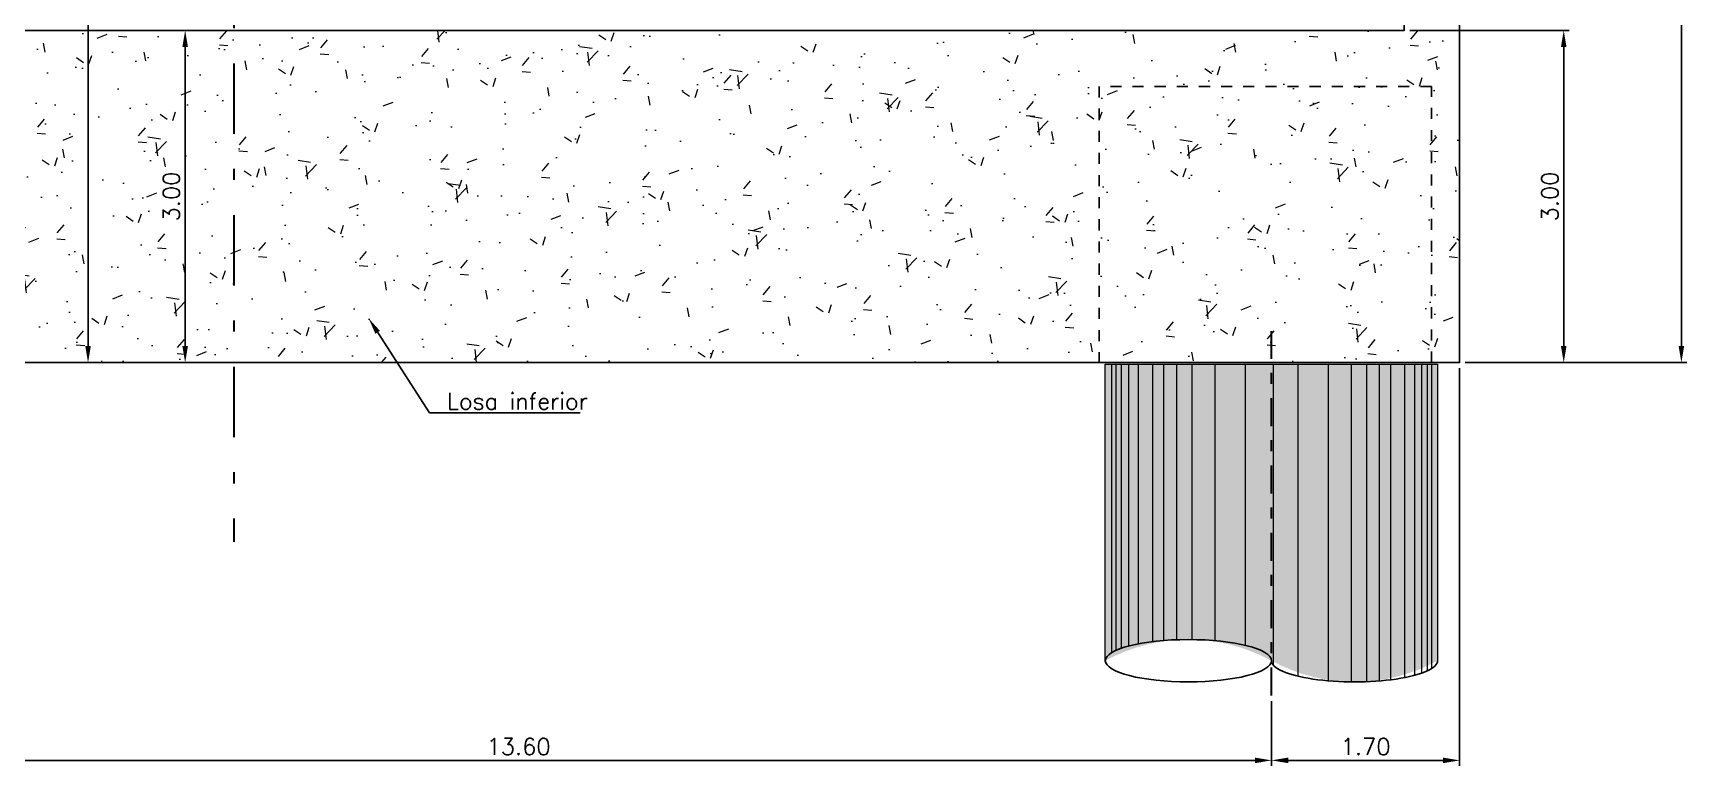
# Model space of a CAD drawing. Header units: metres. Extents: x 1080427 to 1081241, y 976768 to 977288.
# Drawn here: x 1080691.55 to 1080706.49, y 977059.15 to 977065.77 of the extents above; entities that cross this region are included whole.
import ezdxf
from ezdxf import colors
from ezdxf.entities.mleader import LeaderData, LeaderLine
from ezdxf.math import Vec2, Vec3

# ---------------------------------------------------------------- set-up
doc = ezdxf.new("R2010")
doc.units = ezdxf.units.M
doc.header["$LTSCALE"] = 25.4
doc.linetypes.add('DASHDOT', pattern=[1, 0.5, -0.25, 0, -0.25])
doc.linetypes.add('HIDDEN', pattern=[0.375, 0.25, -0.125])
for name, color, linetype in [('CONTRAPESO', 3, 'Continuous'), ('COT', 1, 'Continuous'), ('DIMCONTRAPESO', 1, 'Continuous'), ('PROYECC', 251, 'HIDDEN')]:
    doc.layers.add(name, color=color, linetype=linetype)
for name, color, linetype, lineweight in [('COTA', 1, 'Continuous', 30), ('COTACIM', 20, 'Continuous', 5), ('EJECONTRAPESO', 41, 'DASHDOT', 30), ('EJEPILOTE', 145, 'DASHDOT', 30), ('OTROS', 8, 'Continuous', 5), ('SOLIDOREFCONT', 254, 'Continuous', 5)]:
    doc.layers.add(name, color=color, linetype=linetype, lineweight=lineweight)
doc.styles.add('romans', font='romans.shx')
doc.dimstyles.new('Copy 75', dxfattribs={"dimtxt": 0.15, "dimasz": 0.15, "dimexe": 0.05, "dimexo": 0.05, "dimgap": 0.05, "dimtad": 1, "dimzin": 0, "dimdsep": 46, "dimtxsty": 'romans', "dimcen": 0.002, "dimclrd": 1, "dimclre": 1, "dimclrt": 3, "dimadec": 4, "dimazin": 0, "dimtfac": 1, "dimtofl": 0, "dimtmove": 1, "dimatfit": 3, "dimfxl": 1, "dimtolj": 1, "dimtzin": 0, "dimarcsym": 1})

# ---------------------------------------------------------------- blocks, each defined once
blk = doc.blocks.new('*D97')
at = {"layer": 'Defpoints', "color": 0, "transparency": 16777216}
for p in [(1080704.439259787, 977062.7933624955), (1080702.741039915, 977059.7881211136), (1080702.741039915, 977059.2026027455)]:
    blk.add_point(p, dxfattribs=at)
at = {"layer": 'DIMCONTRAPESO', "color": 1, "lineweight": -2, "transparency": 16777216}
for p, q in [((1080704.439259787, 977062.7433624954), (1080704.439259787, 977059.1526027455)), ((1080702.741039915, 977059.7381211135), (1080702.741039915, 977059.1526027455)), ((1080704.289259787, 977059.2026027455), (1080702.891039915, 977059.2026027455))]:
    blk.add_line(p, q, dxfattribs=at)
at = {"layer": 'DIMCONTRAPESO', "color": 1, "transparency": 16777216}
for points in [[(1080702.891039915, 977059.2276027455), (1080702.891039915, 977059.1776027455), (1080702.741039915, 977059.2026027455)], [(1080704.289259787, 977059.2276027455), (1080704.289259787, 977059.1776027455), (1080704.439259787, 977059.2026027455)]]:
    blk.add_solid(points, dxfattribs=at)
at = {"layer": 'DIMCONTRAPESO', "color": 3, "transparency": 16777216, "insert": (1080703.590149851, 977059.3276027455), "char_height": 0.15, "attachment_point": 5, "style": 'romans'}
blk.add_mtext('\\A1;1.70', dxfattribs=at)
blk = doc.blocks.new('PILOTE')
h = blk.add_hatch(color=256)
h.dxf.hatch_style = 1
h.set_gradient(color1=(51, 51, 51), color2=(173, 173, 173), tint=1, name='INVCYLINDER')
edge = h.paths.add_edge_path()
edge.add_line((1080656.416834545, 977060.1590362525), (1080656.416834545, 977062.8369320101))
edge.add_line((1080656.416834545, 977062.8369320101), (1080659.417876804, 977062.8369320101))
edge.add_line((1080659.417876804, 977062.8369320101), (1080659.417876804, 977060.1590362525))
edge.add_arc((1080658.66761624, 977061.5370580803), 1.569023604932751, 241.43402734232131, 298.56597265767874, ccw=False)
edge.add_arc((1080657.16709511, 977058.7797854457), 1.570103086822714, 61.45547212311708, 118.5445278768829)
at = {"layer": 'COT'}
blk.add_ellipse((1080657.16709511, 977060.1590362525), major_axis=(0.7502605647517244, 0), ratio=0.2543813295763042, dxfattribs=at)
blk.add_ellipse((1080658.66761624, 977060.1590362525), major_axis=(0.7502605647517244, 0), ratio=0.2543813295763042, start_param=3.141592653589792, end_param=6.283185307179586, dxfattribs=at)
at = {"layer": 'EJEPILOTE', "ltscale": 0.02}
blk.add_line((1080657.918716831, 977059.8447110992), (1080657.918716831, 977063.1356790137), dxfattribs=at)
at = {"layer": 'OTROS'}
for p, q in [((1080656.472292364, 977062.8369320101), (1080656.472292364, 977060.2310491129)), ((1080656.510527515, 977062.8369320101), (1080656.510527515, 977060.2513910077)), ((1080656.561507698, 977062.8369320101), (1080656.561507698, 977060.2717001326)), ((1080656.625232968, 977062.8369320101), (1080656.625232968, 977060.2910394119)), ((1080656.714448302, 977062.8369320101), (1080656.714448302, 977060.3112408698)), ((1080656.841898815, 977062.8369320101), (1080656.841898815, 977060.3310285627)), ((1080656.943859208, 977062.8369320101), (1080656.943859208, 977060.3412444418)), ((1080657.058564661, 977062.8369320101), (1080657.058564661, 977060.3478811213)), ((1080657.198760206, 977062.8369320101), (1080657.198760206, 977060.3497184741)), ((1080657.405764051, 977062.8369320101), (1080657.405764051, 977060.3399741807)), ((1080657.679471079, 977062.8369320101), (1080657.679471079, 977060.2984506316)), ((1080657.932716831, 977062.8369320101), (1080657.932716831, 977060.1206139127)), ((1080658.155240271, 977062.8369320101), (1080658.155240271, 977060.0266473495)), ((1080658.428947299, 977062.8369320101), (1080658.428947299, 977059.9780983244)), ((1080658.635951144, 977062.8369320101), (1080658.635951144, 977059.968354031)), ((1080658.776146688, 977062.8369320101), (1080658.776146688, 977059.9701913837)), ((1080658.890852141, 977062.8369320101), (1080658.890852141, 977059.9768280633)), ((1080658.992812535, 977062.8369320101), (1080658.992812535, 977059.9870439423)), ((1080659.120263048, 977062.8369320101), (1080659.120263048, 977060.0068316353)), ((1080659.209478382, 977062.8369320101), (1080659.209478382, 977060.0266473495)), ((1080659.273203652, 977062.8369320101), (1080659.273203652, 977060.0463723725)), ((1080659.324183835, 977062.8369320101), (1080659.324183835, 977060.0666814975)), ((1080659.362418986, 977062.8369320101), (1080659.362418986, 977060.0870233923)), ((1080656.625232968, 977060.0270330932), (1080656.625232968, 977060.0266473495))]:
    blk.add_line(p, q, dxfattribs=at)
blk.add_lwpolyline([(1080656.416834545, 977060.1590362525), (1080656.416834545, 977062.8369320101), (1080659.417876804, 977062.8369320101), (1080659.417876804, 977060.1590362525)], dxfattribs=at)
blk = doc.blocks.new('*D98')
at = {"layer": 'Defpoints', "color": 0, "transparency": 16777216}
for p in [(1080689.13883382, 977059.4092287043), (1080702.741039915, 977059.4092287043), (1080702.741039915, 977059.2026027455)]:
    blk.add_point(p, dxfattribs=at)
at = {"layer": 'DIMCONTRAPESO', "color": 1, "lineweight": -2, "transparency": 16777216}
for p, q in [((1080689.13883382, 977059.3592287042), (1080689.13883382, 977059.1526027455)), ((1080702.741039915, 977059.3592287042), (1080702.741039915, 977059.1526027455)), ((1080689.28883382, 977059.2026027455), (1080702.591039916, 977059.2026027455))]:
    blk.add_line(p, q, dxfattribs=at)
at = {"layer": 'DIMCONTRAPESO', "color": 1, "transparency": 16777216}
for points in [[(1080689.28883382, 977059.2276027455), (1080689.28883382, 977059.1776027455), (1080689.13883382, 977059.2026027455)], [(1080702.591039916, 977059.2276027455), (1080702.591039916, 977059.1776027455), (1080702.741039915, 977059.2026027455)]]:
    blk.add_solid(points, dxfattribs=at)
at = {"layer": 'DIMCONTRAPESO', "color": 3, "transparency": 16777216, "insert": (1080695.939936868, 977059.3276027455), "char_height": 0.15, "attachment_point": 5, "style": 'romans'}
blk.add_mtext('\\A1;13.60', dxfattribs=at)
blk = doc.blocks.new('*D927')
at = {"layer": 'COTA', "color": 1, "lineweight": -2, "transparency": 16777216}
for p, q in [((1080703.989203334, 977065.793362496), (1080705.42956903, 977065.793362496)), ((1080705.37956903, 977065.6433624959), (1080705.37956903, 977062.943362496)), ((1080704.488762236, 977062.793362496), (1080705.42956903, 977062.793362496))]:
    blk.add_line(p, q, dxfattribs=at)
at = {"layer": 'COTA', "color": 1, "transparency": 16777216}
for points in [[(1080705.35456903, 977065.6433624959), (1080705.40456903, 977065.6433624959), (1080705.37956903, 977065.793362496)], [(1080705.35456903, 977062.943362496), (1080705.40456903, 977062.943362496), (1080705.37956903, 977062.793362496)]]:
    blk.add_solid(points, dxfattribs=at)
at = {"layer": 'Defpoints', "color": 0, "transparency": 16777216}
for p in [(1080703.939203334, 977065.793362496), (1080704.438762236, 977062.793362496), (1080705.37956903, 977062.793362496)]:
    blk.add_point(p, dxfattribs=at)
at = {"layer": 'COTA', "color": 3, "transparency": 16777216, "insert": (1080705.25456903, 977064.2933624954), "char_height": 0.15, "attachment_point": 5, "rotation": 90, "style": 'romans'}
blk.add_mtext('\\A1;3.00', dxfattribs=at)
blk = doc.blocks.new('*D930')
at = {"layer": 'COTA', "color": 1, "lineweight": -2, "transparency": 16777216}
for p, q in [((1080693.319173652, 977065.793362496), (1080692.878156035, 977065.793362496)), ((1080692.928156035, 977065.6433624959), (1080692.928156035, 977062.943362496)), ((1080693.319173652, 977062.793362496), (1080692.878156035, 977062.793362496))]:
    blk.add_line(p, q, dxfattribs=at)
at = {"layer": 'COTA', "color": 1, "transparency": 16777216}
for points in [[(1080692.903156035, 977065.6433624959), (1080692.953156035, 977065.6433624959), (1080692.928156035, 977065.793362496)], [(1080692.903156035, 977062.943362496), (1080692.953156035, 977062.943362496), (1080692.928156035, 977062.793362496)]]:
    blk.add_solid(points, dxfattribs=at)
at = {"layer": 'Defpoints', "color": 0, "transparency": 16777216}
for p in [(1080693.369173652, 977065.793362496), (1080692.928156035, 977062.793362496), (1080693.369173652, 977062.793362496)]:
    blk.add_point(p, dxfattribs=at)
at = {"layer": 'COTA', "color": 3, "transparency": 16777216, "insert": (1080692.803156035, 977064.2933624954), "char_height": 0.15, "attachment_point": 5, "rotation": 90, "style": 'romans'}
blk.add_mtext('\\A1;3.00', dxfattribs=at)
blk = doc.blocks.new('*D924')
at = {"layer": 'COTA', "color": 1, "lineweight": -2, "transparency": 16777216}
for p, q in [((1080693.319175506, 977075.0424332643), (1080692.001396877, 977075.0424332643)), ((1080692.051396877, 977074.8924332643), (1080692.051396877, 977062.943362496)), ((1080693.319175506, 977062.793362496), (1080692.001396877, 977062.793362496))]:
    blk.add_line(p, q, dxfattribs=at)
at = {"layer": 'COTA', "color": 1, "transparency": 16777216}
for points in [[(1080692.026396877, 977074.8924332643), (1080692.076396877, 977074.8924332643), (1080692.051396877, 977075.0424332643)], [(1080692.026396877, 977062.943362496), (1080692.076396877, 977062.943362496), (1080692.051396877, 977062.793362496)]]:
    blk.add_solid(points, dxfattribs=at)
at = {"layer": 'Defpoints', "color": 0, "transparency": 16777216}
for p in [(1080693.369175507, 977075.0424332643), (1080692.051396877, 977062.793362496), (1080693.369175507, 977062.793362496)]:
    blk.add_point(p, dxfattribs=at)
at = {"layer": 'COTA', "color": 3, "transparency": 16777216, "insert": (1080691.926396877, 977068.9178978795), "char_height": 0.15, "attachment_point": 5, "rotation": 90, "style": 'romans'}
blk.add_mtext('\\A1;12.25', dxfattribs=at)
blk = doc.blocks.new('*D1173')
at = {"layer": 'COTA', "color": 1, "lineweight": -2, "transparency": 16777216}
for p, q in [((1080704.489259787, 977075.0033624963), (1080706.492292637, 977075.0033624963)), ((1080706.442292637, 977074.8533624962), (1080706.442292637, 977062.943362496)), ((1080704.489016661, 977062.793362496), (1080706.492292637, 977062.793362496))]:
    blk.add_line(p, q, dxfattribs=at)
at = {"layer": 'COTA', "color": 1, "transparency": 16777216}
for points in [[(1080706.417292637, 977074.8533624962), (1080706.467292637, 977074.8533624962), (1080706.442292637, 977075.0033624963)], [(1080706.417292637, 977062.943362496), (1080706.467292637, 977062.943362496), (1080706.442292637, 977062.793362496)]]:
    blk.add_solid(points, dxfattribs=at)
at = {"layer": 'Defpoints', "color": 0, "transparency": 16777216}
for p in [(1080704.439259787, 977075.0033624963), (1080704.439016661, 977062.793362496), (1080706.442292637, 977062.793362496)]:
    blk.add_point(p, dxfattribs=at)
at = {"layer": 'COTA', "color": 3, "transparency": 16777216, "insert": (1080706.317292637, 977068.8983624956), "char_height": 0.15, "attachment_point": 5, "rotation": 90, "style": 'romans'}
blk.add_mtext('\\A1;12.21', dxfattribs=at)

msp = doc.modelspace()

# ---------------------------------------------------------------- hatches: boundary and pattern name
at = {"layer": 'SOLIDOREFCONT', "true_color": 0x5b5b5b, "transparency": 33554546}
h = msp.add_hatch(dxfattribs=at)
h.set_pattern_fill('AR-CONC', color=251, scale=0.005)
h.set_pattern_definition([(49.99999999999999, (0, 0.01302047097124159), (0.91092334498002, -0.07969542769451543), [0.09525, -1.04775]), (355, (0, 0.01302047097124159), (-0.1762171071248467, 0.9552842261951757), [0.0762, -0.83820292085]), (100.4514447, (0.075910035, 0.006379203471241593), (0.7347062354517664, 0.8755887595609755), [0.080950044, -0.8904512229999999]), (46.18420000000002, (0, 0.2670204709712416), (1.35539520446065, -0.2102116396636357), [0.1428749999999999, -1.571625]), (96.63555760999996, (0.1129495, 0.2495029709712416), (1.187020670257515, 1.237130622988608), [0.1214251157, -1.3356780408]), (351.1841511700001, (0, 0.2670204709712416), (1.187020670324885, 1.237130622927663), [0.11429983535, -1.2572986596]), (21, (0.127, 0.2035204709712416), (0.7580719563456624, -0.5113259909354381), [0.09525, -1.04775]), (326.0000000000001, (0.127, 0.2035204709712416), (0.3090101417382354, 0.9209398306115963), [0.0762, -0.8382]), (71.45144499999999, (0.190172663, 0.1609099714712416), (1.067082096393581, 0.4096138444295262), [0.08095004400000001, -0.8904496879999999]), (37.50000000000001, (0, 0.01302047097124159), (0.01544301625295908, 0.4227751943657655), [0, -0.82804, 0, -0.8509000000000001, 0, -0.8413750000000001]), (7.499999999999999, (0, 0.01302047097124159), (0.3340983125515287, 0.5009028740905975), [0, -0.48514, 0, -0.80899, 0, -0.320675]), (327.5, (-0.28321, 0.01302047097124159), (0.677952975834357, -0.02864371996336722), [0, -0.3175, 0, -0.9906, 0, -1.31445]), (317.5, (-0.41021, 0.01302047097124159), (0.7406459069300902, 0.1271324551666652), [0, -0.41275, 0, -0.65786, 0, -0.93345])])
h.paths.add_polyline_path([(1080687.939259787, 977065.7933624955), (1080687.939265457, 977074.0615913663), (1080703.939259787, 977074.0051218596), (1080703.939309021, 977073.605118303), (1080704.439305532, 977073.6033536146), (1080704.439259787, 977075.0033624958), (1080687.439259787, 977075.0633623151), (1080687.439259787, 977062.7933624955), (1080704.439259787, 977062.7933624955), (1080704.439259787, 977072.3033456792), (1080703.939259787, 977072.3051103798), (1080703.939259787, 977065.7933624955)])

# ---------------------------------------------------------------- linework, layer by layer
at = {"layer": 'CONTRAPESO'}
msp.add_lwpolyline([(1080704.439259787, 977072.3033456792), (1080704.439259787, 977062.7933624955), (1080687.439259787, 977062.7933624955), (1080687.439259787, 977075.0633623151), (1080704.439259787, 977075.0033624958), (1080704.439305532, 977073.6033536146), (1080703.939309021, 977073.605118303), (1080703.939259787, 977074.0051218596), (1080687.939265457, 977074.0615913663), (1080687.939259787, 977065.7933624955), (1080703.939259787, 977065.7933624955), (1080703.939259787, 977072.3051103798)], close=True, dxfattribs=at)
at = {"layer": 'EJECONTRAPESO', "ltscale": 0.05}
msp.add_lwpolyline([(1080693.369175506, 977076.455810204), (1080693.369175506, 977061.1746405005)], dxfattribs=at)
at = {"layer": 'PROYECC', "color": 14, "ltscale": 0.01}
msp.add_lwpolyline([(1080701.183699811, 977062.7933624955), (1080704.18474207, 977062.7933624955), (1080704.18474207, 977065.2876231037), (1080701.183699811, 977065.2876231037)], close=True, dxfattribs=at)

# ---------------------------------------------------------------- block references
at = {"layer": 'DIMCONTRAPESO'}
msp.add_blockref('PILOTE', (44.82232308434322, -0.05658998561557382), dxfattribs=at)

# ---------------------------------------------------------------- dimensions: what is measured, and where the dimension line sits
at = {"layer": 'COTA', "color": 2}
for base, p1, p2, picture, middle in [((1080692.051396877, 977062.793362496), (1080693.369175506, 977075.0424332639), (1080693.369175506, 977062.7933624955), '*D924', (1080691.926396877, 977068.9178978795)), ((1080706.442292637, 977062.793362496), (1080704.439259787, 977075.0033624958), (1080704.439016661, 977062.7933624955), '*D1173', (1080706.317292637, 977068.8983624956))]:
    dim = msp.add_linear_dim(base=base, p1=p1, p2=p2, angle=90, dimstyle='Copy 75', dxfattribs=at)
    dim.commit()
    dim.dimension.update_dxf_attribs({"geometry": picture, "text_midpoint": middle})
at = {"layer": 'COTA'}
for base, p1, p2, picture, middle in [((1080692.928156035, 977062.793362496), (1080693.369173651, 977065.7933624955), (1080693.369173651, 977062.7933624955), '*D930', (1080692.803156035, 977064.2933624954)), ((1080705.37956903, 977062.793362496), (1080703.939203334, 977065.7933624955), (1080704.438762236, 977062.7933624955), '*D927', (1080705.25456903, 977064.2933624954))]:
    dim = msp.add_linear_dim(base=base, p1=p1, p2=p2, angle=90, dimstyle='Copy 75', dxfattribs=at)
    dim.commit()
    dim.dimension.update_dxf_attribs({"geometry": picture, "text_midpoint": middle})
at = {"layer": 'DIMCONTRAPESO'}
for p1, p2, picture, middle in [((1080704.439259787, 977062.7933624955), (1080702.741039915, 977059.7881211136), '*D97', (1080703.590149851, 977059.3276027455)), ((1080689.13883382, 977059.4092287043), (1080702.741039915, 977059.4092287043), '*D98', (1080695.939936868, 977059.3276027455))]:
    dim = msp.add_linear_dim(base=(1080702.741039915, 977059.2026027455), p1=p1, p2=p2, dimstyle='Copy 75', dxfattribs=at)
    dim.commit()
    dim.dimension.update_dxf_attribs({"geometry": picture, "text_midpoint": middle})

# ---------------------------------------------------------------- leaders
at = {"layer": 'COTACIM'}
ml = msp.add_multileader_mtext('Standard', dxfattribs=at)
ml.set_content('Losa inferior', color=3, style='romans')
ml.set_leader_properties(color=256)
ml.build(insert=Vec2(0, 0))
ml.multileader.update_dxf_attribs({"text_left_attachment_type": 6, "text_right_attachment_type": 6, "dogleg_length": 0.1560199508385566, "arrow_head_size": 0.15})
ctx = ml.context
ctx.base_point, ctx.char_height, ctx.arrow_head_size, ctx.landing_gap_size, ctx.plane_origin = Vec3(1080695.292347796, 977062.3402699657), 0.15, 0.15, 0, Vec3(1080699.16458468, 977061.2477058892)
ctx.left_attachment, ctx.right_attachment = 6, 6
notes = []
notes.append((ctx, [(0, (1, 1, 0), (1080695.136327845, 977062.3402699657), (1, 0), 0.1560199508385566, [(0, [(1080694.585733007, 977063.1929524064)], 0, [])])]))
ctx.mtext.insert, ctx.mtext.width, ctx.mtext.flow_direction = Vec3(1080695.292347796, 977062.5202699658), 4.216741702286527, 5
for ctx, leaders in notes:
    for number, flags, end, landing, length, lines in leaders:
        leader = LeaderData()
        leader.index, (leader.has_last_leader_line, leader.has_dogleg_vector, leader.attachment_direction) = number, flags
        leader.last_leader_point, leader.dogleg_vector, leader.dogleg_length = Vec3(end), Vec3(landing), length
        for number, points, colour, breaks in lines:
            line = LeaderLine()
            line.index, line.vertices, line.color, line.breaks = number, Vec3.list(points), colors.encode_raw_color(colour), breaks
            leader.lines.append(line)
        ctx.leaders.append(leader)

doc.saveas('drawing.dxf')
